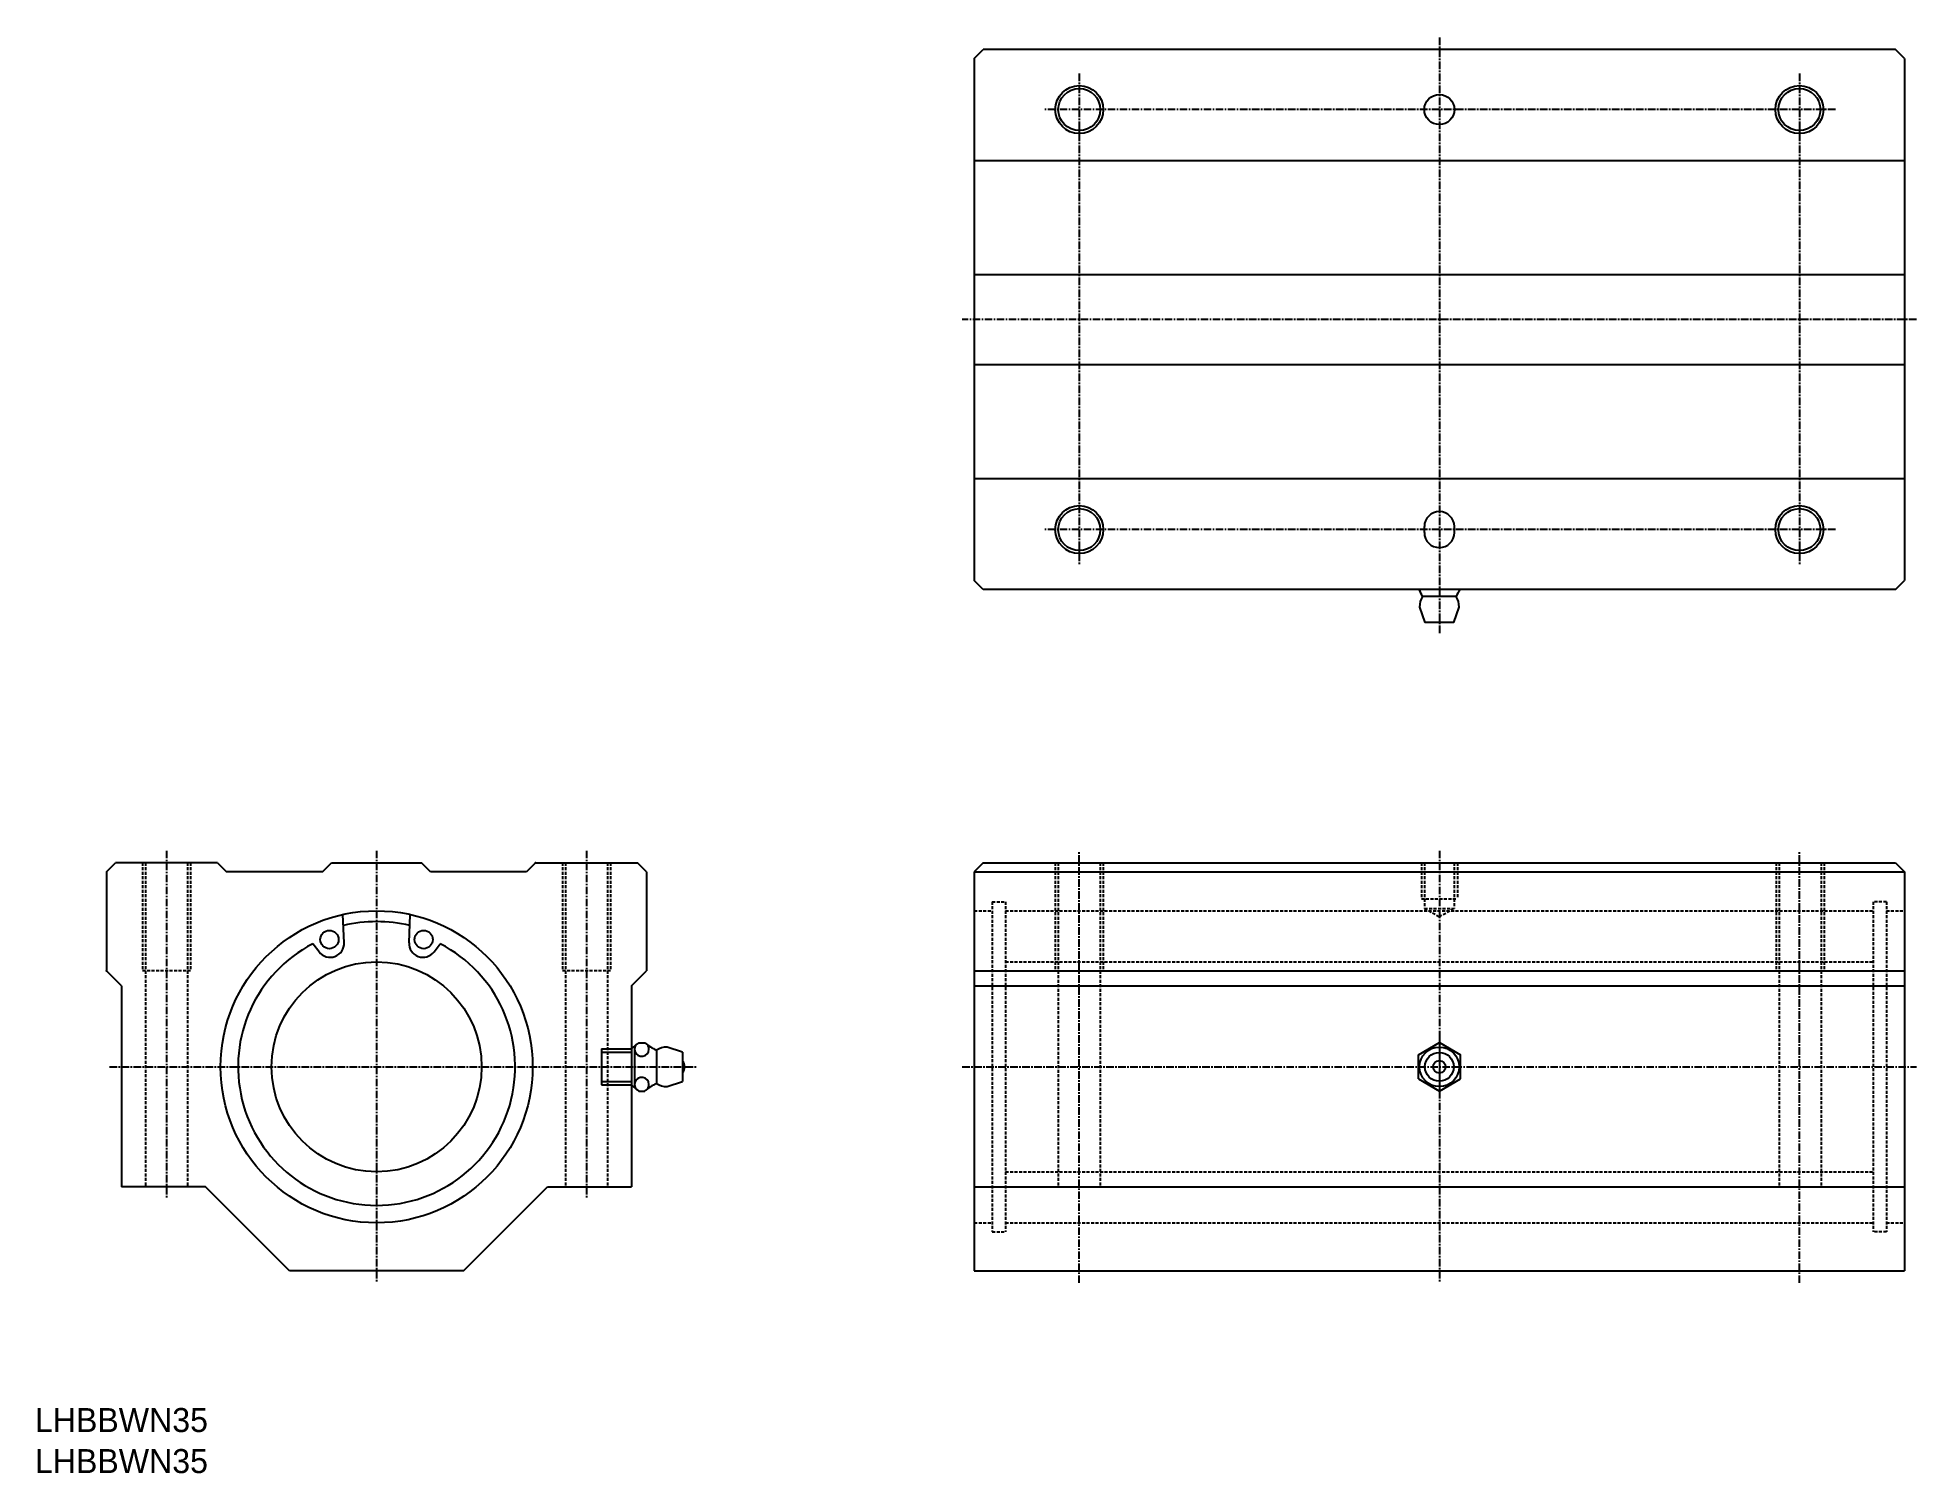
# Model space of a CAD drawing. Extents: x 1790 to 2103, y -1038 to -799.
import ezdxf

# ---------------------------------------------------------------- set-up
doc = ezdxf.new("R2010")
doc.units = 0
doc.linetypes.add('CENTER', pattern=[2, 1.25, -0.25, 0.25, -0.25])
doc.linetypes.add('DASHED', pattern=[0.75, 0.5, -0.25])
doc.layers.get('0').update_dxf_attribs({"linetype": 'CONTINUOUS'})
doc.layers.add('CENTER', color=1, linetype='CENTER')

msp = doc.modelspace()

# ---------------------------------------------------------------- linework, layer by layer
at = {"color": 7, "linetype": 'CONTINUOUS'}
for p, q in [((1945.9, -802.65), (1947.4, -801.15)), ((2099.4, -801.15), (1947.4, -801.15)), ((2100.9, -802.65), (2099.4, -801.15)), ((1945.9, -802.65), (1945.9, -889.65)), ((2100.9, -802.65), (2100.9, -889.65)), ((1945.9, -819.65), (2100.9, -819.65)), ((1945.9, -838.65), (2100.9, -838.65)), ((1945.9, -853.65), (2100.9, -853.65)), ((1945.9, -872.65), (2100.9, -872.65)), ((2020.9, -881.65), (2020.9, -880.65)), ((2025.9, -881.65), (2025.9, -880.65)), ((1947.4, -891.15), (1945.9, -889.65)), ((2099.4, -891.15), (1947.4, -891.15)), ((2026.2, -892.31), (2020.6, -892.31)), ((2099.4, -891.15), (2100.9, -889.65)), ((2020.1, -894.05), (2020.97, -896.65)), ((2025.83, -896.65), (2026.7, -894.05)), ((2025.8, -896.65), (2021, -896.65)), ((1801.3, -938.17), (1802.8, -936.67)), ((1801.3, -938.17), (1801.3, -954.67)), ((1819.8, -936.67), (1802.8, -936.67)), ((1819.8, -936.67), (1821.3, -938.17)), ((1837.3, -938.17), (1821.3, -938.17)), ((1837.3, -938.17), (1838.8, -936.67)), ((1838.8, -936.67), (1853.8, -936.67)), ((1855.3, -938.17), (1853.8, -936.67)), ((1871.3, -938.17), (1855.3, -938.17)), ((1872.8, -936.67), (1871.3, -938.17)), ((1872.8, -936.67), (1889.8, -936.67)), ((1891.3, -938.17), (1889.8, -936.67)), ((1891.3, -938.17), (1891.3, -954.67)), ((1947.4, -936.67), (1945.9, -938.17)), ((1945.9, -938.17), (1945.9, -1004.67)), ((1945.9, -938.17), (2100.9, -938.17)), ((1947.4, -936.67), (2099.4, -936.67)), ((2099.4, -936.67), (2100.9, -938.17)), ((2100.9, -938.17), (2100.9, -1004.67)), ((1840.89, -949.99), (1840.69, -945.28)), ((1851.7, -949.99), (1851.91, -945.28)), ((1836.71, -951.51), (1835.68, -950.17)), ((1855.88, -951.51), (1856.91, -950.17)), ((1803.8, -957.17), (1801.3, -954.67)), ((1888.8, -957.17), (1891.3, -954.67)), ((1945.9, -954.67), (2100.9, -954.67)), ((1803.8, -957.17), (1803.8, -990.67)), ((1803.8, -957.17), (1803.8, -990.67)), ((1888.8, -957.17), (1888.8, -990.67)), ((1945.9, -957.17), (2100.9, -957.17)), ((1888.8, -967.67), (1889.68, -966.86)), ((1890.02, -966.65), (1890.99, -966.65)), ((1897.3, -968.24), (1894.7, -967.37)), ((2019.9, -968.65), (2023.4, -966.63)), ((2023.4, -966.63), (2026.9, -968.65)), ((1883.8, -967.67), (1883.8, -973.67)), ((1883.8, -967.67), (1888.8, -967.67)), ((1883.8, -968.21), (1888.8, -968.21)), ((1888.8, -967.67), (1888.8, -973.67)), ((1889.3, -967.74), (1889.3, -973.61)), ((1892.95, -967.87), (1892.95, -973.47)), ((1897.3, -968.24), (1897.3, -973.11)), ((2019.9, -972.69), (2019.9, -968.65)), ((2026.9, -972.69), (2026.9, -968.65)), ((1883.8, -973.13), (1888.8, -973.13)), ((1883.8, -973.67), (1888.8, -973.67)), ((1888.8, -973.67), (1889.68, -974.48)), ((1894.7, -973.97), (1897.3, -973.11)), ((2019.9, -972.69), (2023.4, -974.71)), ((2023.4, -974.71), (2026.9, -972.69)), ((1890.02, -974.7), (1890.99, -974.7)), ((1817.8, -990.67), (1803.8, -990.67)), ((1831.8, -1004.67), (1817.8, -990.67)), ((1860.8, -1004.67), (1874.8, -990.67)), ((1874.8, -990.67), (1888.8, -990.67)), ((1945.9, -990.67), (2100.9, -990.67)), ((1860.8, -1004.67), (1831.8, -1004.67)), ((1945.9, -1004.67), (2100.9, -1004.67))]:
    msp.add_line(p, q, dxfattribs=at)
at = {"color": 3, "linetype": 'DASHED'}
for p, q in [((1807.3, -936.67), (1807.3, -954.67)), ((1807.8, -936.67), (1807.8, -990.67)), ((1814.8, -936.67), (1814.8, -990.67)), ((1815.3, -936.67), (1815.3, -954.67)), ((1877.3, -936.67), (1877.3, -954.67)), ((1877.8, -936.67), (1877.8, -990.67)), ((1884.8, -936.67), (1884.8, -990.67)), ((1885.3, -936.67), (1885.3, -954.67)), ((1959.4, -936.67), (1959.4, -954.67)), ((1959.9, -936.67), (1959.9, -990.67)), ((1966.9, -936.67), (1966.9, -990.67)), ((1967.4, -936.67), (1967.4, -954.67)), ((2020.4, -936.67), (2020.4, -942.67)), ((2020.95, -936.67), (2020.95, -944.26)), ((2025.85, -936.67), (2025.85, -944.26)), ((2026.4, -936.67), (2026.4, -942.67)), ((2079.5, -936.67), (2079.5, -954.67)), ((2080, -936.67), (2080, -990.67)), ((2087, -936.67), (2087, -990.67)), ((2087.5, -936.67), (2087.5, -954.67)), ((1945.9, -944.67), (1948.9, -944.67)), ((1948.9, -943.17), (1948.9, -998.17)), ((1948.9, -943.17), (1951.1, -943.17)), ((1951.1, -943.17), (1951.1, -998.17)), ((1951.1, -944.67), (2095.7, -944.67)), ((2020.4, -942.67), (2026.4, -942.67)), ((2020.95, -944.26), (2023.4, -945.67)), ((2020.95, -944.26), (2025.85, -944.26)), ((2023.4, -945.67), (2025.85, -944.26)), ((2095.7, -943.17), (2095.7, -998.17)), ((2097.9, -943.17), (2095.7, -943.17)), ((2097.9, -943.17), (2097.9, -998.17)), ((2097.9, -944.67), (2100.9, -944.67)), ((1815.3, -954.67), (1807.3, -954.67)), ((1885.3, -954.67), (1877.3, -954.67)), ((1951.1, -953.17), (2095.7, -953.17)), ((1951.1, -988.17), (2095.7, -988.17)), ((1945.9, -996.67), (1948.9, -996.67)), ((1948.9, -998.17), (1951.1, -998.17)), ((1951.1, -996.67), (2095.7, -996.67)), ((2097.9, -998.17), (2095.7, -998.17)), ((2097.9, -996.67), (2100.9, -996.67))]:
    msp.add_line(p, q, dxfattribs=at)
at = {"color": 3, "linetype": 'CONTINUOUS'}
for centre in [(1963.4, -811.15), (2083.4, -811.15), (1963.4, -881.15), (2083.4, -881.15)]:
    msp.add_circle(centre, 4, dxfattribs=at)
at = {"color": 7, "linetype": 'CONTINUOUS'}
for centre, radius in [((1963.4, -811.15), 3.5), ((2083.4, -811.15), 3.5), ((2023.4, -811.15), 2.5), ((1963.4, -881.15), 3.5), ((2083.4, -881.15), 3.5), ((1846.3, -970.67), 26), ((1838.44, -949.46), 1.52), ((1854.15, -949.46), 1.52), ((1846.3, -970.67), 17.5), ((2023.4, -970.67), 3.3), ((2023.4, -970.67), 2.4), ((2023.4, -970.67), 1.05)]:
    msp.add_circle(centre, radius, dxfattribs=at)
for centre, radius, start, end in [((2023.4, -880.65), 2.5, 0, 180), ((2023.4, -881.65), 2.5, 180, 0), ((2015, -894.45), 6, 20.9613, 33.3671), ((2023.4, -894.05), 3.3, 148.0472, 180), ((2031.8, -894.45), 6, 146.633, 159.0388), ((2023.4, -894.05), 3.3, 360, 31.9528), ((1846.3, -970.92), 24.44, 76.9236, 103.0764), ((1846.3, -970.67), 23.09, 117.3733, 62.6267), ((1838.56, -950.09), 2.33, 217.5057, 2.4933), ((1854.03, -950.09), 2.33, 177.5067, 322.4943), ((1890.48, -967.74), 1.19, 112.9586, 0), ((1895.1, -962.27), 6, 226.8336, 249.0386), ((1890.48, -967.74), 1.19, 0, 37.5509), ((1894.7, -970.67), 3.3, 90, 121.9528), ((1895.78, -970.67), 1.82, 326.6015, 33.3985), ((1890.48, -973.61), 1.19, 359.9999, 247.0413), ((1895.1, -979.08), 6, 110.9613, 132.9025), ((1890.48, -973.61), 1.19, 322.449, 359.9999), ((1894.7, -970.67), 3.3, 238.0472, 270)]:
    msp.add_arc(centre, radius, start, end, dxfattribs=at)
for p in [(2023.4, -878.15), (2023.4, -884.15)]:
    msp.add_point(p, dxfattribs=at)
at = {"color": 13}
for p in [(1872.8, -936.67), (1801.3, -954.67)]:
    msp.add_point(p, dxfattribs=at)
at = {"layer": 'CENTER', "color": 1, "linetype": 'CENTER'}
for p, q in [((2023.4, -799.15), (2023.4, -898.65)), ((1963.4, -805.15), (1963.4, -887.15)), ((2083.4, -805.15), (2083.4, -887.15)), ((2089.4, -811.15), (1957.4, -811.15)), ((2102.9, -846.15), (1943.9, -846.15)), ((2089.4, -881.15), (1957.4, -881.15)), ((1811.3, -934.67), (1811.3, -992.67)), ((1846.3, -934.67), (1846.3, -1006.67)), ((1881.3, -934.67), (1881.3, -992.67)), ((1963.4, -1006.67), (1963.4, -934.67)), ((2023.4, -934.67), (2023.4, -1006.67)), ((2083.4, -1006.67), (2083.4, -934.67)), ((2023.4, -965.37), (2023.4, -975.97)), ((1801.8, -970.67), (1899.6, -970.67)), ((1943.9, -970.67), (2102.9, -970.67))]:
    msp.add_line(p, q, dxfattribs=at)

# ---------------------------------------------------------------- texts
at = {"color": 7, "linetype": 'CONTINUOUS'}
for p in [(1789.36, -1031.53), (1789.36, -1038.37)]:
    msp.add_text('LHBBWN35', height=4, dxfattribs=at).set_placement(p)

doc.saveas('drawing.dxf')
